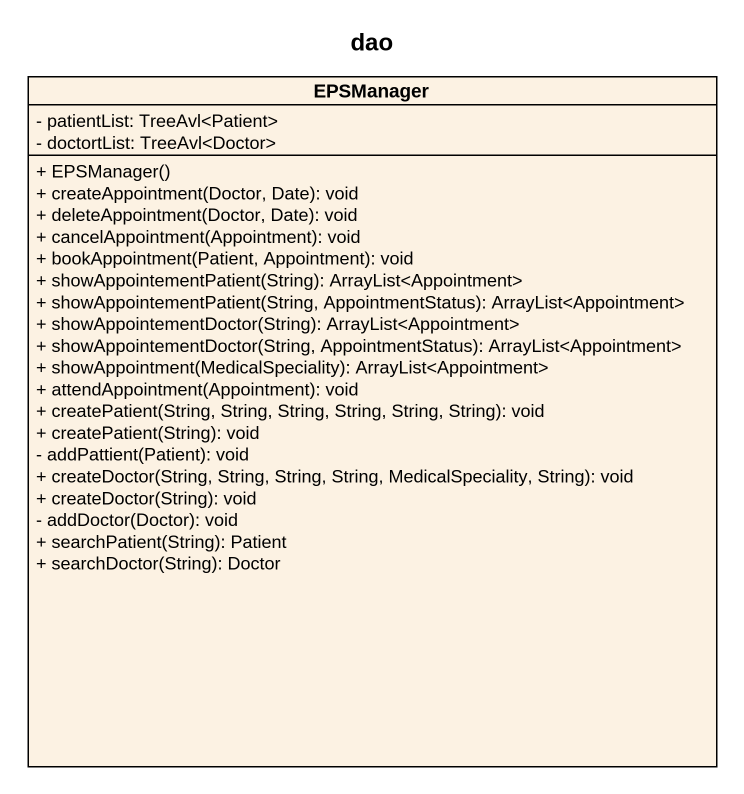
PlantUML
@startuml
title dao
hide circle
hide empty members
skinparam classAttributeIconSize 0
class EPSManager {
  - patientList: TreeAvl<Patient>
  - doctortList: TreeAvl<Doctor>
  + EPSManager()
  + createAppointment(Doctor, Date): void
  + deleteAppointment(Doctor, Date): void
  + cancelAppointment(Appointment): void
  + bookAppointment(Patient, Appointment): void
  + showAppointementPatient(String): ArrayList<Appointment>
  + showAppointementPatient(String, AppointmentStatus): ArrayList<Appointment>
  + showAppointementDoctor(String): ArrayList<Appointment>
  + showAppointementDoctor(String, AppointmentStatus): ArrayList<Appointment>
  + showAppointment(MedicalSpeciality): ArrayList<Appointment>
  + attendAppointment(Appointment): void
  + createPatient(String, String, String, String, String, String): void
  + createPatient(String): void
  - addPattient(Patient): void
  + createDoctor(String, String, String, String, MedicalSpeciality, String): void
  + createDoctor(String): void
  - addDoctor(Doctor): void
  + searchPatient(String): Patient
  + searchDoctor(String): Doctor
}
@enduml
